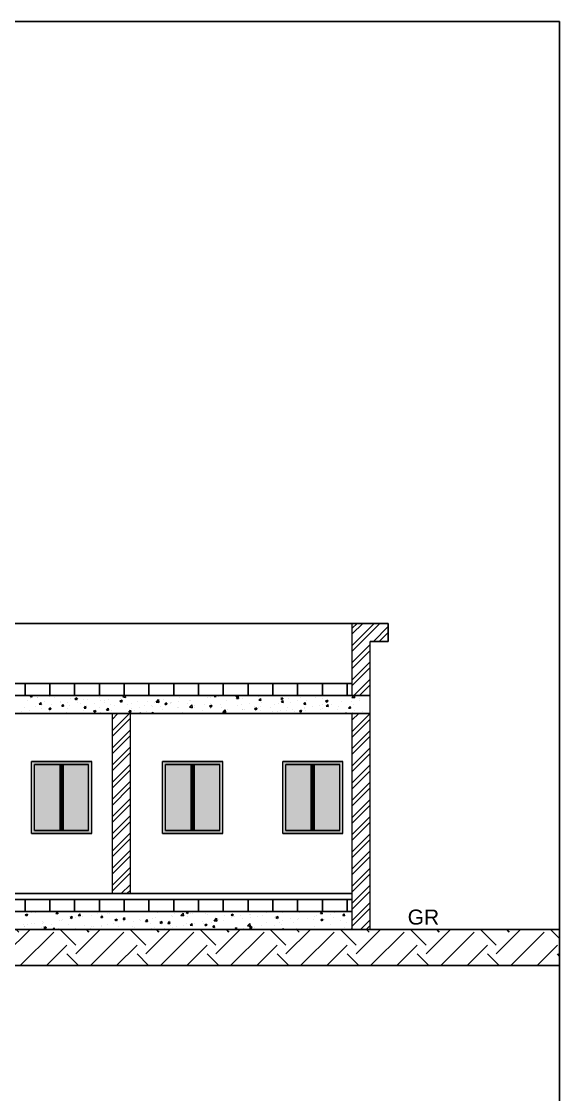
# Model space of a CAD drawing. Header units: inches. Extents: x -59 to 212, y 9 to 737.
# Drawn here: x 106.24 to 115.2, y 29.6 to 47.48 of the extents above; entities that cross this region are included whole.
import ezdxf

# ---------------------------------------------------------------- set-up
doc = ezdxf.new("R2010")
doc.units = ezdxf.units.IN
doc.header["$MEASUREMENT"] = 0
doc.styles.get("Standard").update_dxf_attribs({"font": 'arial.ttf'})

msp = doc.modelspace()

# ---------------------------------------------------------------- hatches: boundary and pattern name
h = msp.add_hatch()
h.set_pattern_fill('ANSI32', color=32, scale=0.54)
h.set_pattern_definition([(45, (-48.76228, 0), (-0.14318912, 0.14318912), []), (45, (-48.66682, 0), (-0.14318912, 0.14318912), [])])
h.paths.add_polyline_path([(103.44672, 35.94638), (103.14672, 35.94638), (103.14672, 32.94638), (103.44672, 32.94638)])
h.paths.add_polyline_path([(101.94672, 35.94638), (101.64672, 35.94638), (101.64672, 32.94638), (101.94672, 32.94638)])
h.paths.add_polyline_path([(108.04672, 35.94638), (107.74672, 35.94638), (107.74672, 32.94638), (108.04672, 32.94638)])
h.paths.add_polyline_path([(112.04672, 35.94638), (111.74672, 35.94638), (111.74672, 32.34638), (112.04672, 32.34638)])
h.paths.add_polyline_path([(112.04672, 37.14638), (112.34672, 37.14638), (112.34672, 37.44638), (111.74672, 37.44638), (111.74672, 36.24638), (112.04672, 36.24638)])
h.paths.add_polyline_path([(98.14672, 37.44638), (97.54672, 37.44638), (97.54672, 37.14638), (97.84672, 37.14638), (97.84672, 36.24638), (98.14672, 36.24638)])
h.paths.add_polyline_path([(98.14672, 35.94638), (97.84672, 35.94638), (97.84672, 35.34638), (98.14672, 35.34638)])
h.paths.add_polyline_path([(98.14672, 33.94638), (97.84672, 33.94638), (97.84672, 32.34638), (98.14672, 32.34638)])
h = msp.add_hatch()
h.set_pattern_fill('ANSI31', color=0, scale=3.3, angle=45)
h.set_pattern_definition([(90, (-30.6514, 0), (-0.4125, 8e-17), [])])
h.paths.add_polyline_path([(111.74672, 32.84638), (101.84672, 32.84638), (101.84672, 32.64638), (111.74672, 32.64638)])
h.paths.add_polyline_path([(101.84672, 32.84638), (98.14672, 32.84638), (98.14672, 32.64638), (101.84672, 32.64638)])
h.paths.add_polyline_path([(111.74672, 36.44638), (98.14672, 36.44638), (98.14672, 36.24638), (111.74672, 36.24638)])
h = msp.add_hatch(color=32)
h.dxf.hatch_style = 1
h.paths.add_polyline_path([(107.40787, 35.14638), (106.40787, 35.14638), (106.40787, 33.94638), (107.40787, 33.94638)])
h.paths.add_polyline_path([(106.45787, 35.09638), (106.45787, 33.99638), (107.35787, 33.99638), (107.35787, 35.09638)], flags=16)
h = msp.add_hatch(color=256)
h.dxf.hatch_style = 1
h.set_gradient(color1=(173, 221, 247), color2=(122, 175, 223))
h.paths.add_polyline_path([(106.88287, 35.09638), (106.45787, 35.09638), (106.45787, 33.99638), (106.88287, 33.99638)])
h.paths.add_polyline_path([(107.35787, 35.09638), (106.93287, 35.09638), (106.93287, 33.99638), (107.35787, 33.99638)])
h = msp.add_hatch(color=32)
h.dxf.hatch_style = 1
h.paths.add_polyline_path([(106.93287, 35.09638), (106.90787, 35.09638), (106.90787, 33.99638), (106.93287, 33.99638)])
h.paths.add_polyline_path([(106.90787, 35.09638), (106.88287, 35.09638), (106.88287, 33.99638), (106.90787, 33.99638)])
h = msp.add_hatch(color=32)
h.dxf.hatch_style = 1
h.paths.add_polyline_path([(109.58932, 35.14638), (108.58932, 35.14638), (108.58932, 33.94638), (109.58932, 33.94638)])
h.paths.add_polyline_path([(108.63932, 35.09638), (108.63932, 33.99638), (109.53932, 33.99638), (109.53932, 35.09638)], flags=16)
h = msp.add_hatch(color=256)
h.dxf.hatch_style = 1
h.set_gradient(color1=(173, 221, 247), color2=(122, 175, 223))
h.paths.add_polyline_path([(109.06432, 35.09638), (108.63932, 35.09638), (108.63932, 33.99638), (109.06432, 33.99638)])
h.paths.add_polyline_path([(109.53932, 35.09638), (109.11432, 35.09638), (109.11432, 33.99638), (109.53932, 33.99638)])
h = msp.add_hatch(color=32)
h.dxf.hatch_style = 1
h.paths.add_polyline_path([(109.11432, 35.09638), (109.08932, 35.09638), (109.08932, 33.99638), (109.11432, 33.99638)])
h.paths.add_polyline_path([(109.08932, 35.09638), (109.06432, 35.09638), (109.06432, 33.99638), (109.08932, 33.99638)])
h = msp.add_hatch(color=32)
h.dxf.hatch_style = 1
h.paths.add_polyline_path([(111.58932, 35.14638), (110.58932, 35.14638), (110.58932, 33.94638), (111.58932, 33.94638)])
h.paths.add_polyline_path([(110.63932, 35.09638), (110.63932, 33.99638), (111.53932, 33.99638), (111.53932, 35.09638)], flags=16)
h = msp.add_hatch(color=256)
h.dxf.hatch_style = 1
h.set_gradient(color1=(173, 221, 247), color2=(122, 175, 223))
h.paths.add_polyline_path([(111.06432, 35.09638), (110.63932, 35.09638), (110.63932, 33.99638), (111.06432, 33.99638)])
h.paths.add_polyline_path([(111.53932, 35.09638), (111.11432, 35.09638), (111.11432, 33.99638), (111.53932, 33.99638)])
h = msp.add_hatch(color=32)
h.dxf.hatch_style = 1
h.paths.add_polyline_path([(111.11432, 35.09638), (111.08932, 35.09638), (111.08932, 33.99638), (111.11432, 33.99638)])
h.paths.add_polyline_path([(111.08932, 35.09638), (111.06432, 35.09638), (111.06432, 33.99638), (111.08932, 33.99638)])
h = msp.add_hatch()
h.set_pattern_fill('EARTH', color=0, scale=3.3, angle=45)
h.set_pattern_definition([(45, (-48.7623, 0), (1e-16, 1.166726), [0.825, -0.825]), (45, (-48.98104, 0.2188), (1e-16, 1.166726), [0.825, -0.825]), (45, (-49.1998, 0.4375), (1e-16, 1.166726), [0.825, -0.825]), (135, (-49.1998, 0.5834), (-1.166726, 1e-16), [0.825, -0.825]), (135, (-48.98104, 0.8021), (-1.166726, 1e-16), [0.825, -0.825]), (135, (-48.7623, 1.0209), (-1.166726, 1e-16), [0.825, -0.825])])
h.paths.add_polyline_path([(115.19793, 32.34638), (76.05983, 32.34638), (76.05983, 31.74638), (115.19793, 31.74638)])

# ---------------------------------------------------------------- linework, layer by layer
for p, q in [((98.14672, 37.44638), (111.74672, 37.44638)), ((98.14672, 36.44638), (111.74672, 36.44638)), ((97.84672, 36.24638), (112.04672, 36.24638)), ((97.84672, 35.94638), (112.04672, 35.94638)), ((106.88287, 35.09638), (106.88287, 33.99638)), ((106.90787, 35.09638), (106.90787, 33.99638)), ((106.93287, 35.09638), (106.93287, 33.99638)), ((109.06432, 35.09638), (109.06432, 33.99638)), ((109.08932, 35.09638), (109.08932, 33.99638)), ((109.11432, 35.09638), (109.11432, 33.99638)), ((111.06432, 35.09638), (111.06432, 33.99638)), ((111.08932, 35.09638), (111.08932, 33.99638)), ((111.11432, 35.09638), (111.11432, 33.99638)), ((98.14672, 32.94638), (111.74672, 32.94638)), ((98.14672, 32.84638), (111.74672, 32.84638)), ((98.14672, 32.64638), (111.74672, 32.64638)), ((76.05983, 32.34638), (115.19793, 32.34638)), ((76.05983, 31.74638), (115.19793, 31.74638))]:
    msp.add_line(p, q)
at = {"color": 32}
for p, q in [((111.74672, 37.44638), (112.34672, 37.44638)), ((112.34672, 37.44638), (112.34672, 37.14638)), ((112.34672, 37.14638), (112.04672, 37.14638))]:
    msp.add_line(p, q, dxfattribs=at)
at = {"color": 32, "lineweight": 0}
for p, q in [((111.74672, 36.24638), (111.74672, 37.44638)), ((112.04672, 32.34638), (112.04672, 37.14638)), ((107.74672, 35.94638), (107.74672, 32.94638)), ((108.04672, 35.94638), (108.04672, 32.94638)), ((111.74672, 32.34638), (111.74672, 35.94638))]:
    msp.add_line(p, q, dxfattribs=at)
at = {"color": 0, "linetype": 'Continuous'}
for p, q in [((106.33843, 36.15949), (106.33843, 36.15949)), ((106.3816, 36.18794), (106.3816, 36.18794)), ((106.38273, 36.23501), (106.41235, 36.24638)), ((106.38273, 36.23501), (106.4086, 36.21757)), ((106.4086, 36.21757), (106.41827, 36.24638)), ((106.47932, 36.24041), (106.47932, 36.24041)), ((106.50637, 36.21761), (106.50637, 36.21761)), ((106.51177, 36.20507), (106.51177, 36.20507)), ((106.53608, 36.10109), (106.56115, 36.13097)), ((106.56716, 36.09837), (106.56115, 36.13097)), ((106.61601, 36.14776), (106.61601, 36.14776)), ((106.70871, 36.231), (106.70871, 36.231)), ((106.78396, 36.20588), (106.78396, 36.20588)), ((106.88837, 36.14374), (106.88837, 36.14374)), ((106.8936, 36.13603), (106.8936, 36.13603)), ((107.00264, 36.13721), (107.00264, 36.13721)), ((107.06155, 36.19415), (107.06155, 36.19415)), ((107.13004, 36.19337), (107.16645, 36.20734)), ((107.13004, 36.19337), (107.15591, 36.17592)), ((107.15591, 36.17592), (107.16645, 36.20734)), ((107.17119, 36.1243), (107.17119, 36.1243)), ((107.19162, 36.1958), (107.19162, 36.1958)), ((107.22744, 36.11221), (107.22744, 36.11221)), ((107.27272, 36.1762), (107.27272, 36.1762)), ((107.33914, 36.18242), (107.33914, 36.18242)), ((107.44878, 36.11257), (107.44878, 36.11257)), ((107.53971, 36.21281), (107.53971, 36.21281)), ((107.55585, 36.15544), (107.55585, 36.15544)), ((107.61672, 36.1707), (107.61672, 36.1707)), ((107.61948, 36.13368), (107.61948, 36.13368)), ((107.68602, 36.17258), (107.68602, 36.17258)), ((107.80236, 36.2461), (107.80236, 36.2461)), ((107.87735, 36.15172), (107.91376, 36.1657)), ((107.87735, 36.15172), (107.90321, 36.13427)), ((107.88297, 36.19851), (107.88297, 36.19851)), ((107.89431, 36.15897), (107.89431, 36.15897)), ((107.90321, 36.13427), (107.91376, 36.1657)), ((107.92274, 36.18573), (107.92274, 36.18573)), ((107.92434, 36.22218), (107.97059, 36.215)), ((107.92437, 36.22221), (107.94757, 36.24638)), ((107.97059, 36.21501), (107.96694, 36.24638)), ((108.06612, 36.11199), (108.06612, 36.11199)), ((108.1719, 36.14724), (108.1719, 36.14724)), ((108.21137, 36.24175), (108.21137, 36.24175)), ((108.22599, 36.23779), (108.22599, 36.23779)), ((108.33311, 36.1486), (108.33311, 36.1486)), ((108.44949, 36.13551), (108.44949, 36.13551)), ((108.47931, 36.13611), (108.52555, 36.12893)), ((108.47934, 36.13614), (108.51984, 36.17835)), ((108.52555, 36.12893), (108.51981, 36.17832)), ((108.59577, 36.18189), (108.59577, 36.18189)), ((108.62466, 36.11008), (108.66106, 36.12405)), ((108.65052, 36.09263), (108.66106, 36.12405)), ((108.72707, 36.12378), (108.72707, 36.12378)), ((108.7301, 36.12295), (108.7301, 36.12295)), ((108.86028, 36.14009), (108.86028, 36.14009)), ((108.86585, 36.22088), (108.86585, 36.22088)), ((109.00466, 36.11205), (109.00466, 36.11205)), ((109.0311, 36.15992), (109.0311, 36.15992)), ((109.05722, 36.16602), (109.05722, 36.16602)), ((109.33436, 36.21197), (109.33436, 36.21197)), ((109.38562, 36.20925), (109.38562, 36.20925)), ((109.38917, 36.11767), (109.38917, 36.11767)), ((109.44773, 36.23118), (109.46048, 36.24638)), ((109.44773, 36.23118), (109.47881, 36.22847)), ((109.47881, 36.22846), (109.47551, 36.24638)), ((109.5158, 36.22639), (109.5158, 36.22639)), ((109.65925, 36.15666), (109.65925, 36.15666)), ((109.80888, 36.23615), (109.83554, 36.24638)), ((109.80888, 36.23615), (109.83474, 36.2187)), ((109.82071, 36.19855), (109.84578, 36.22843)), ((109.82071, 36.19855), (109.85179, 36.19583)), ((109.83474, 36.2187), (109.84403, 36.24638)), ((109.85179, 36.19583), (109.84578, 36.22843)), ((109.92623, 36.19328), (109.92623, 36.19328)), ((110.18889, 36.22657), (110.18889, 36.22657)), ((110.19368, 36.16592), (110.21875, 36.1958)), ((110.19368, 36.16592), (110.22476, 36.1632)), ((110.22476, 36.1632), (110.21875, 36.1958)), ((110.23147, 36.13353), (110.23147, 36.13353)), ((110.55619, 36.1945), (110.5926, 36.20848)), ((110.55619, 36.1945), (110.58205, 36.17705)), ((110.55987, 36.17676), (110.55987, 36.17676)), ((110.56666, 36.13329), (110.59173, 36.16317)), ((110.56666, 36.13329), (110.59774, 36.13057)), ((110.58205, 36.17705), (110.59259, 36.20848)), ((110.59774, 36.13057), (110.59173, 36.16317)), ((110.69005, 36.1939), (110.69005, 36.1939)), ((110.71963, 36.12906), (110.71963, 36.12906)), ((110.82917, 36.16198), (110.82917, 36.16198)), ((110.88699, 36.21983), (110.88699, 36.21983)), ((110.93963, 36.10066), (110.9647, 36.13054)), ((110.97071, 36.09794), (110.9647, 36.13053)), ((110.98229, 36.16235), (110.98229, 36.16235)), ((111.13243, 36.21404), (111.13243, 36.21404)), ((111.25237, 36.20134), (111.25237, 36.20134)), ((111.30349, 36.15286), (111.3399, 36.16683)), ((111.30349, 36.15286), (111.32936, 36.13541)), ((111.32936, 36.13541), (111.3399, 36.16683)), ((111.51936, 36.23795), (111.51936, 36.23795)), ((111.56028, 36.15192), (111.56028, 36.15192)), ((111.73412, 36.14427), (111.73412, 36.14427)), ((111.74016, 36.2123), (111.7864, 36.20512)), ((111.74019, 36.21233), (111.77286, 36.24638)), ((111.7864, 36.20513), (111.7816, 36.24638)), ((111.86354, 36.20397), (111.86354, 36.20397)), ((111.8643, 36.16141), (111.8643, 36.16141)), ((112.04577, 36.13713), (112.04577, 36.13713)), ((106.2448, 35.98284), (106.2448, 35.98284)), ((106.28185, 36.03963), (106.28185, 36.03963)), ((106.37498, 35.99998), (106.37498, 35.99998)), ((106.40292, 35.95329), (106.40292, 35.95329)), ((106.473, 36.06731), (106.473, 36.06731)), ((106.53608, 36.10109), (106.56716, 36.09837)), ((106.57192, 36.02591), (106.57192, 36.02591)), ((106.58511, 36.09169), (106.58511, 36.09169)), ((106.69312, 36.02565), (106.72953, 36.03963)), ((106.69312, 36.02565), (106.71899, 36.0082)), ((106.70971, 35.97751), (106.70971, 35.97751)), ((106.71899, 36.0082), (106.72953, 36.03963)), ((106.73999, 36.10392), (106.73999, 36.10392)), ((106.90032, 36.06914), (106.90032, 36.06914)), ((106.90906, 36.06846), (106.93413, 36.09834)), ((106.90906, 36.06846), (106.94014, 36.06574)), ((106.94014, 36.06574), (106.93412, 36.09834)), ((106.99632, 35.96411), (106.99632, 35.96411)), ((107.01297, 36.02957), (107.01297, 36.02957)), ((107.0305, 36.08628), (107.0305, 36.08628)), ((107.2664, 36.00309), (107.2664, 36.00309)), ((107.28203, 36.03583), (107.3071, 36.06571)), ((107.28203, 36.03583), (107.31311, 36.03311)), ((107.31311, 36.03311), (107.3071, 36.06571)), ((107.31622, 36.08162), (107.31622, 36.08162)), ((107.41905, 35.95035), (107.41905, 35.95035)), ((107.44043, 35.98401), (107.47684, 35.99798)), ((107.44043, 35.98401), (107.4663, 35.96656)), ((107.4663, 35.96656), (107.47684, 35.99798)), ((107.53339, 36.03971), (107.53339, 36.03971)), ((107.54923, 35.96749), (107.54923, 35.96749)), ((107.65501, 36.0032), (107.68008, 36.03308)), ((107.65501, 36.0032), (107.68609, 36.00048)), ((107.68609, 36.00048), (107.68007, 36.03307)), ((107.72636, 36.10085), (107.72636, 36.10085)), ((107.74617, 35.99342), (107.74617, 35.99342)), ((107.79604, 36.073), (107.79604, 36.073)), ((107.81807, 35.9517), (107.81807, 35.9517)), ((108.00395, 36.08912), (108.00395, 36.08912)), ((108.02798, 35.97057), (108.05305, 36.00044)), ((108.02798, 35.97057), (108.05906, 35.96785)), ((108.05906, 35.96785), (108.05305, 36.00044)), ((108.07458, 36.03665), (108.07458, 36.03665)), ((108.12133, 36.00375), (108.12133, 36.00375)), ((108.19822, 35.94638), (108.22415, 35.95634)), ((108.20475, 36.05379), (108.20475, 36.05379)), ((108.22081, 35.94638), (108.22415, 35.95634)), ((108.28154, 36.07739), (108.28154, 36.07739)), ((108.32679, 35.97549), (108.32679, 35.97549)), ((108.40169, 36.07972), (108.40169, 36.07972)), ((108.40804, 35.94638), (108.42603, 35.96781)), ((108.42459, 36.05581), (108.42459, 36.05581)), ((108.42998, 35.94638), (108.42603, 35.96781)), ((108.55913, 36.06566), (108.55913, 36.06566)), ((108.58944, 36.00878), (108.58944, 36.00878)), ((108.62466, 36.11008), (108.65052, 36.09263)), ((108.72784, 36.10786), (108.72784, 36.10786)), ((108.83672, 36.05393), (108.83672, 36.05393)), ((108.85952, 36.04777), (108.85952, 36.04777)), ((108.92042, 35.96092), (108.92042, 35.96092)), ((109.03427, 36.05004), (109.08052, 36.04286)), ((109.03431, 36.05007), (109.07481, 36.09228)), ((109.08052, 36.04286), (109.07477, 36.09225)), ((109.1143, 36.0422), (109.1143, 36.0422)), ((109.12651, 36.08438), (109.12651, 36.08438)), ((109.24883, 36.00416), (109.24883, 36.00416)), ((109.28225, 36.10032), (109.28225, 36.10032)), ((109.37196, 36.06843), (109.40837, 36.08241)), ((109.37196, 36.06843), (109.39783, 36.05098)), ((109.379, 36.0213), (109.379, 36.0213)), ((109.39189, 36.03048), (109.39189, 36.03048)), ((109.39783, 36.05098), (109.40837, 36.08241)), ((109.55984, 36.0886), (109.55984, 36.0886)), ((109.57594, 36.04723), (109.57594, 36.04723)), ((109.58924, 35.96397), (109.63548, 35.95679)), ((109.58927, 35.964), (109.62977, 36.00621)), ((109.61614, 35.95376), (109.61614, 35.95376)), ((109.63548, 35.95679), (109.62974, 36.00618)), ((109.65292, 35.98356), (109.65292, 35.98356)), ((109.66948, 36.01875), (109.66948, 36.01875)), ((109.83743, 36.07687), (109.83743, 36.07687)), ((109.90435, 36.09046), (109.90435, 36.09046)), ((109.9194, 36.00582), (109.9194, 36.00582)), ((109.91991, 36.02017), (109.91991, 36.02017)), ((109.94707, 36.00702), (109.94707, 36.00702)), ((110.03453, 36.1076), (110.03453, 36.1076)), ((110.11501, 36.06514), (110.11501, 36.06514)), ((110.11927, 36.02678), (110.15568, 36.04076)), ((110.11927, 36.02678), (110.14514, 36.00934)), ((110.14513, 36.00934), (110.15568, 36.04076)), ((110.18257, 36.05346), (110.18257, 36.05346)), ((110.22266, 36.05787), (110.22266, 36.05787)), ((110.22465, 35.99529), (110.22465, 35.99529)), ((110.3926, 36.05341), (110.3926, 36.05341)), ((110.42308, 35.97167), (110.42308, 35.97167)), ((110.45265, 36.09245), (110.45265, 36.09245)), ((110.50224, 35.98356), (110.50224, 35.98356)), ((110.52591, 36.10993), (110.52591, 36.10993)), ((110.55325, 35.98881), (110.55325, 35.98881)), ((110.65051, 35.99575), (110.65051, 35.99575)), ((110.67019, 36.04168), (110.67019, 36.04168)), ((110.71331, 35.95596), (110.71331, 35.95596)), ((110.75019, 36.01473), (110.75019, 36.01473)), ((110.77983, 35.97183), (110.77983, 35.97183)), ((110.86658, 35.98514), (110.90299, 35.99912)), ((110.86658, 35.98514), (110.89244, 35.96769)), ((110.89244, 35.96769), (110.90299, 35.99911)), ((110.93963, 36.10066), (110.97072, 36.09794)), ((110.94778, 36.02995), (110.94778, 36.02995)), ((110.95377, 36.04781), (110.95377, 36.04781)), ((110.97597, 35.98925), (110.97597, 35.98925)), ((111.05742, 35.9601), (111.05742, 35.9601)), ((111.0786, 36.05797), (111.0786, 36.05797)), ((111.20878, 36.07511), (111.20878, 36.07511)), ((111.22536, 36.01822), (111.22536, 36.01822)), ((111.24605, 36.02823), (111.24605, 36.02823)), ((111.25703, 36.09986), (111.25703, 36.09986)), ((111.31261, 36.06803), (111.33768, 36.0979)), ((111.31261, 36.06803), (111.34369, 36.06531)), ((111.335, 35.94838), (111.335, 35.94838)), ((111.34369, 36.06531), (111.33768, 36.0979)), ((111.40572, 36.10104), (111.40572, 36.10104)), ((111.50295, 36.0065), (111.50295, 36.0065)), ((111.51304, 36.06485), (111.51304, 36.06485)), ((111.62141, 35.94638), (111.65029, 35.95747)), ((111.64657, 35.94638), (111.65029, 35.95747)), ((111.68558, 36.0354), (111.71065, 36.06527)), ((111.68558, 36.0354), (111.71667, 36.03268)), ((111.71666, 36.03268), (111.71065, 36.06527)), ((111.7275, 35.95632), (111.7275, 35.95632)), ((111.75888, 35.96994), (111.75888, 35.96994)), ((111.77569, 36.09814), (111.77569, 36.09814)), ((111.78054, 35.99477), (111.78054, 35.99477)), ((111.92445, 35.98224), (111.92445, 35.98224)), ((112.03945, 35.96402), (112.03945, 35.96402)), ((106.30172, 32.5903), (106.33813, 32.60428)), ((106.30172, 32.5903), (106.32758, 32.57286)), ((106.32758, 32.57286), (106.33812, 32.60428)), ((106.34654, 32.60521), (106.34654, 32.60521)), ((106.39879, 32.6331), (106.39879, 32.6331)), ((106.40456, 32.63635), (106.40456, 32.63635)), ((106.43949, 32.6461), (106.43973, 32.64638)), ((106.43949, 32.6461), (106.47057, 32.64338)), ((106.47057, 32.64338), (106.47001, 32.64638)), ((106.61352, 32.64183), (106.61352, 32.64183)), ((106.81246, 32.61347), (106.83753, 32.64334)), ((106.81246, 32.61347), (106.84354, 32.61075)), ((106.84354, 32.61074), (106.83753, 32.64334)), ((107.04902, 32.54866), (107.08543, 32.56263)), ((107.04902, 32.54866), (107.07489, 32.53121)), ((107.07489, 32.53121), (107.08543, 32.56263)), ((107.13994, 32.541), (107.13994, 32.541)), ((107.18544, 32.58083), (107.21051, 32.61071)), ((107.18544, 32.58083), (107.21652, 32.57812)), ((107.20389, 32.55523), (107.20389, 32.55523)), ((107.21652, 32.57811), (107.21051, 32.61071)), ((107.25041, 32.56063), (107.25041, 32.56063)), ((107.40692, 32.57761), (107.40692, 32.57761)), ((107.50715, 32.60729), (107.50715, 32.60729)), ((107.55841, 32.5482), (107.58348, 32.57808)), ((107.55841, 32.5482), (107.58949, 32.54548)), ((107.57881, 32.60386), (107.57881, 32.60386)), ((107.58949, 32.54548), (107.58348, 32.57808)), ((107.66958, 32.6109), (107.66958, 32.6109)), ((107.70899, 32.621), (107.70899, 32.621)), ((107.93139, 32.51557), (107.95646, 32.54545)), ((107.96247, 32.51285), (107.95646, 32.54545)), ((108.22808, 32.64405), (108.22808, 32.64405)), ((108.46298, 32.54669), (108.46298, 32.54669)), ((108.50567, 32.63232), (108.50567, 32.63232)), ((108.73306, 32.58568), (108.73306, 32.58568)), ((108.75307, 32.57137), (108.75307, 32.57137)), ((108.78326, 32.62059), (108.78326, 32.62059)), ((108.88324, 32.58851), (108.88324, 32.58851)), ((108.89295, 32.58044), (108.9392, 32.57326)), ((108.89299, 32.58047), (108.93349, 32.62268)), ((108.9392, 32.57326), (108.93345, 32.62265)), ((108.98055, 32.63308), (109.0152, 32.64638)), ((108.98055, 32.63308), (109.00642, 32.61564)), ((109.00005, 32.62229), (109.00005, 32.62229)), ((109.00196, 32.5573), (109.00196, 32.5573)), ((109.00642, 32.61564), (109.01674, 32.64638)), ((109.06084, 32.60886), (109.06084, 32.60886)), ((109.08018, 32.61444), (109.08018, 32.61444)), ((109.30522, 32.60935), (109.30522, 32.60935)), ((109.33843, 32.59713), (109.33843, 32.59713)), ((109.44795, 32.4944), (109.48845, 32.53661)), ((109.49417, 32.48719), (109.48842, 32.53658)), ((109.61602, 32.5854), (109.61602, 32.5854)), ((109.72786, 32.59144), (109.76427, 32.60541)), ((109.72786, 32.59144), (109.75373, 32.57399)), ((109.73308, 32.54723), (109.73308, 32.54723)), ((109.75373, 32.57399), (109.76427, 32.60541)), ((109.79345, 32.55807), (109.79345, 32.55807)), ((109.89361, 32.57367), (109.89361, 32.57367)), ((109.92732, 32.53888), (109.92732, 32.53888)), ((110.03633, 32.59928), (110.03633, 32.59928)), ((110.0561, 32.59136), (110.0561, 32.59136)), ((110.05749, 32.55602), (110.05749, 32.55602)), ((110.17119, 32.56195), (110.17119, 32.56195)), ((110.25443, 32.58194), (110.25443, 32.58194)), ((110.32618, 32.63035), (110.32618, 32.63035)), ((110.44878, 32.55022), (110.44878, 32.55022)), ((110.47517, 32.54979), (110.51158, 32.56377)), ((110.47517, 32.54979), (110.50103, 32.53234)), ((110.50103, 32.53234), (110.51158, 32.56377)), ((110.58284, 32.62518), (110.58284, 32.62518)), ((110.71302, 32.64232), (110.71302, 32.64232)), ((110.72637, 32.53849), (110.72637, 32.53849)), ((110.84304, 32.64566), (110.84364, 32.64638)), ((110.84304, 32.64566), (110.87412, 32.64294)), ((110.87412, 32.64294), (110.87349, 32.64638)), ((111.11959, 32.56614), (111.11959, 32.56614)), ((111.1447, 32.57347), (111.1447, 32.57347)), ((111.21601, 32.61303), (111.24108, 32.64291)), ((111.21601, 32.61303), (111.2471, 32.61031)), ((111.2471, 32.61031), (111.24108, 32.64291)), ((111.38657, 32.60275), (111.38657, 32.60275)), ((111.42868, 32.54945), (111.42868, 32.54945)), ((111.44795, 32.62553), (111.44795, 32.62553)), ((111.58899, 32.5804), (111.61406, 32.61028)), ((111.58899, 32.5804), (111.62007, 32.57768)), ((111.62007, 32.57768), (111.61406, 32.61027)), ((111.64923, 32.63604), (111.64923, 32.63604)), ((106.26777, 32.43126), (106.26777, 32.43126)), ((106.29335, 32.39058), (106.29335, 32.39058)), ((106.29412, 32.39907), (106.29412, 32.39907)), ((106.34021, 32.43211), (106.34021, 32.43211)), ((106.39794, 32.4484), (106.39794, 32.4484)), ((106.46129, 32.4487), (106.46129, 32.4487)), ((106.57093, 32.37885), (106.57093, 32.37885)), ((106.59489, 32.47433), (106.59489, 32.47433)), ((106.59738, 32.45112), (106.59738, 32.45112)), ((106.6072, 32.46872), (106.6072, 32.46872)), ((106.61211, 32.38094), (106.64852, 32.39492)), ((106.61211, 32.38094), (106.63797, 32.36349)), ((106.63797, 32.36349), (106.64852, 32.39492)), ((106.73888, 32.43697), (106.73888, 32.43697)), ((106.75573, 32.34638), (106.78257, 32.37435)), ((106.78578, 32.34638), (106.78253, 32.37432)), ((106.84852, 32.36712), (106.84852, 32.36712)), ((106.86986, 32.50201), (106.86986, 32.50201)), ((106.90064, 32.50318), (106.90064, 32.50318)), ((106.92329, 32.51756), (106.92329, 32.51756)), ((107.01647, 32.42524), (107.01647, 32.42524)), ((107.05347, 32.5347), (107.05347, 32.5347)), ((107.13361, 32.36789), (107.13361, 32.36789)), ((107.29406, 32.41351), (107.29406, 32.41351)), ((107.4006, 32.40451), (107.4006, 32.40451)), ((107.44202, 32.39877), (107.44202, 32.39877)), ((107.57164, 32.40179), (107.57164, 32.40179)), ((107.5722, 32.41591), (107.5722, 32.41591)), ((107.66326, 32.4378), (107.66326, 32.4378)), ((107.76914, 32.44183), (107.76914, 32.44183)), ((107.79633, 32.50701), (107.83274, 32.52099)), ((107.79633, 32.50701), (107.8222, 32.48956)), ((107.8222, 32.48956), (107.83274, 32.52099)), ((107.84923, 32.39006), (107.84923, 32.39006)), ((107.93139, 32.51557), (107.96247, 32.51285)), ((107.93334, 32.47678), (107.93334, 32.47678)), ((108.09219, 32.40113), (108.09219, 32.40113)), ((108.09754, 32.48507), (108.09754, 32.48507)), ((108.12682, 32.37833), (108.12682, 32.37833)), ((108.20032, 32.5134), (108.20032, 32.5134)), ((108.22772, 32.50221), (108.22772, 32.50221)), ((108.30436, 32.48294), (108.32943, 32.51282)), ((108.30436, 32.48294), (108.33544, 32.48022)), ((108.33544, 32.48022), (108.32943, 32.51281)), ((108.39545, 32.45319), (108.39545, 32.45319)), ((108.40441, 32.3666), (108.40441, 32.3666)), ((108.42466, 32.52813), (108.42466, 32.52813)), ((108.45666, 32.37358), (108.45666, 32.37358)), ((108.54364, 32.46537), (108.58005, 32.47934)), ((108.54364, 32.46537), (108.5695, 32.44792)), ((108.5695, 32.44792), (108.58005, 32.47934)), ((108.61627, 32.36628), (108.61627, 32.36628)), ((108.67734, 32.45031), (108.70241, 32.48019)), ((108.67734, 32.45031), (108.70842, 32.44759)), ((108.69871, 32.50524), (108.69871, 32.50524)), ((108.70842, 32.44759), (108.70241, 32.48018)), ((108.72674, 32.41257), (108.72674, 32.41257)), ((108.74645, 32.38341), (108.74645, 32.38341)), ((108.82331, 32.39107), (108.82331, 32.39107)), ((108.94339, 32.40934), (108.94339, 32.40934)), ((108.99372, 32.44918), (108.99372, 32.44918)), ((109.05031, 32.41768), (109.07538, 32.44755)), ((109.05031, 32.41768), (109.0814, 32.41496)), ((109.08139, 32.41496), (109.07538, 32.44755)), ((109.12656, 32.44312), (109.12656, 32.44312)), ((109.25638, 32.48247), (109.25638, 32.48247)), ((109.27179, 32.45258), (109.27179, 32.45258)), ((109.29095, 32.42372), (109.32736, 32.4377)), ((109.29095, 32.42372), (109.31681, 32.40627)), ((109.31681, 32.40627), (109.32735, 32.4377)), ((109.40197, 32.46972), (109.40197, 32.46972)), ((109.42329, 32.38505), (109.44836, 32.41492)), ((109.42329, 32.38505), (109.45437, 32.38233)), ((109.42982, 32.49518), (109.42982, 32.49518)), ((109.44792, 32.49437), (109.49417, 32.48719)), ((109.45437, 32.38233), (109.44836, 32.41492)), ((109.52646, 32.52146), (109.52646, 32.52146)), ((109.59891, 32.49564), (109.59891, 32.49564)), ((109.78713, 32.38497), (109.78713, 32.38497)), ((109.79626, 32.35242), (109.82133, 32.38229)), ((109.82734, 32.3497), (109.82133, 32.38229)), ((109.93167, 32.36525), (109.93167, 32.36525)), ((110.00288, 32.40829), (110.04913, 32.40112)), ((110.00292, 32.40833), (110.04342, 32.45054)), ((110.03825, 32.38207), (110.07466, 32.39605)), ((110.03825, 32.38207), (110.06412, 32.36463)), ((110.04913, 32.40112), (110.04339, 32.45051)), ((110.04978, 32.41826), (110.04978, 32.41826)), ((110.06412, 32.36463), (110.07466, 32.39605)), ((110.11764, 32.37685), (110.11764, 32.37685)), ((110.23493, 32.41731), (110.23493, 32.41731)), ((110.31986, 32.45725), (110.31986, 32.45725)), ((110.44604, 32.42009), (110.44604, 32.42009)), ((110.53818, 32.46936), (110.53818, 32.46936)), ((110.57622, 32.43722), (110.57622, 32.43722)), ((110.58103, 32.34638), (110.59839, 32.36447)), ((110.58685, 32.49386), (110.58685, 32.49386)), ((110.60045, 32.34638), (110.59835, 32.36444)), ((110.77316, 32.46315), (110.77316, 32.46315)), ((110.84144, 32.52142), (110.84144, 32.52142)), ((110.8495, 32.52715), (110.8495, 32.52715)), ((111.00396, 32.52676), (111.00396, 32.52676)), ((111.10157, 32.50639), (111.10157, 32.50639)), ((111.11326, 32.39303), (111.11326, 32.39303)), ((111.22248, 32.50815), (111.25889, 32.52212)), ((111.22248, 32.50815), (111.24834, 32.4907)), ((111.23174, 32.52353), (111.23174, 32.52353)), ((111.24834, 32.4907), (111.25888, 32.52212)), ((111.28155, 32.51503), (111.28155, 32.51503)), ((111.38025, 32.42965), (111.38025, 32.42965)), ((111.55913, 32.5033), (111.55913, 32.5033)), ((111.62029, 32.38759), (111.62029, 32.38759)), ((111.6429, 32.46294), (111.6429, 32.46294)), ((111.72974, 32.36732), (111.72974, 32.36732)), ((107.11361, 32.35553), (107.11361, 32.35553)), ((107.12611, 32.35539), (107.12611, 32.35539)), ((107.37788, 32.34638), (107.39583, 32.35327)), ((107.39351, 32.34638), (107.39582, 32.35327)), ((107.78894, 32.34908), (107.78894, 32.34908)), ((108.68199, 32.35487), (108.68199, 32.35487)), ((109.52014, 32.34836), (109.52014, 32.34836)), ((109.79626, 32.35242), (109.82735, 32.3497)), ((109.9207, 32.35092), (109.9207, 32.35092)), ((110.19156, 32.34638), (110.19431, 32.34966)), ((110.19491, 32.34638), (110.19431, 32.34966)), ((110.80107, 32.34638), (110.82197, 32.35441)), ((110.81928, 32.34638), (110.82197, 32.35441)), ((110.84318, 32.35405), (110.84318, 32.35405))]:
    msp.add_line(p, q, dxfattribs=at)
at = {"color": 159, "lineweight": 0, "true_color": 0x22346e}
for p, q in [((106.40787, 33.94638), (106.40787, 35.14638)), ((106.45787, 33.99638), (106.45787, 35.09638)), ((107.35787, 33.99638), (107.35787, 35.09638)), ((107.40787, 33.94638), (107.40787, 35.14638)), ((108.58932, 33.94638), (108.58932, 35.14638)), ((108.63932, 33.99638), (108.63932, 35.09638)), ((109.53932, 33.99638), (109.53932, 35.09638)), ((109.58932, 33.94638), (109.58932, 35.14638)), ((110.58932, 33.94638), (110.58932, 35.14638)), ((110.63932, 33.99638), (110.63932, 35.09638)), ((111.53932, 33.99638), (111.53932, 35.09638)), ((111.58932, 33.94638), (111.58932, 35.14638))]:
    msp.add_line(p, q, dxfattribs=at)
at = {"color": 159, "true_color": 0x22346e}
for p, q in [((106.40787, 35.14638), (107.40787, 35.14638)), ((106.45787, 35.09638), (107.35787, 35.09638)), ((108.58932, 35.14638), (109.58932, 35.14638)), ((108.63932, 35.09638), (109.53932, 35.09638)), ((110.58932, 35.14638), (111.58932, 35.14638)), ((110.63932, 35.09638), (111.53932, 35.09638)), ((106.45787, 33.99638), (107.35787, 33.99638)), ((108.63932, 33.99638), (109.53932, 33.99638)), ((110.63932, 33.99638), (111.53932, 33.99638)), ((106.40787, 33.94638), (107.40787, 33.94638)), ((108.58932, 33.94638), (109.58932, 33.94638)), ((110.58932, 33.94638), (111.58932, 33.94638))]:
    msp.add_line(p, q, dxfattribs=at)
msp.add_lwpolyline([(115.19793, 47.4751), (76.05983, 47.4751), (76.05983, 11.72189), (115.19793, 11.72189)], close=True)

# ---------------------------------------------------------------- texts
at = {"lineweight": 0, "insert": (112.66968, 32.67999), "char_height": 0.25, "attachment_point": 1}
msp.add_mtext_dynamic_manual_height_columns('GR', width=1.1811259, gutter_width=1, heights=[0], dxfattribs=at)

doc.saveas('drawing.dxf')
